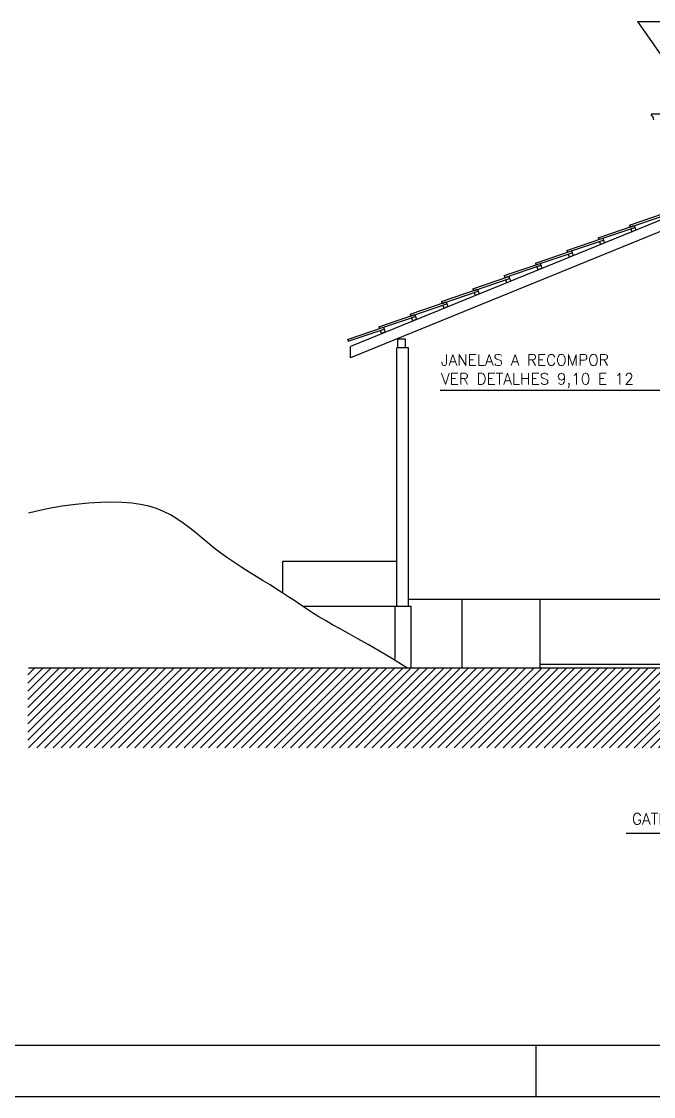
# Model space of a CAD drawing. Extents: x -1098 to 3016, y -832 to 644.
# Drawn here: x -881.6 to -758.7, y 49.5 to 258.6 of the extents above; entities that cross this region are included whole.
import ezdxf

# ---------------------------------------------------------------- set-up
doc = ezdxf.new("R2010")
doc.units = 0
doc.header["$MEASUREMENT"] = 0
for name, color, linetype in [('ESQUADRIAS', 2, 'CONTINUOUS'), ('HACHURA', 1, 'CONTINUOUS'), ('MARGEXT', 2, 'CONTINUOUS'), ('MARGINT', 6, 'CONTINUOUS'), ('PAREDES', 7, 'CONTINUOUS'), ('PISO', 1, 'CONTINUOUS'), ('TELHADO', 2, 'CONTINUOUS'), ('TERRA', 7, 'CONTINUOUS'), ('VARANDA', 1, 'CONTINUOUS')]:
    doc.layers.add(name, color=color, linetype=linetype)
doc.styles.add('ROMANS', font='romans')
doc.dimstyles.new('ISO-25', dxfattribs={"dimtxt": 10, "dimasz": 3.5, "dimexe": 1.25, "dimexo": 15, "dimgap": 5, "dimtad": 1, "dimdec": 1, "dimtxsty": 'STANDARD', "dimblk": 'DOT', "dimcen": 2.5, "dimclrd": 1, "dimclre": 1, "dimclrt": 2, "dimazin": 3, "dimtfac": 1, "dimtdec": 1, "dimtmove": 0, "dimatfit": 3})

msp = doc.modelspace()

# ---------------------------------------------------------------- hatches: boundary and pattern name
at = {"layer": 'HACHURA'}
h = msp.add_hatch(dxfattribs=at)
h.set_pattern_fill('ANSI31', color=256, scale=9, style=0)
h.set_pattern_definition([(45, (-17679.8451, -3286.2022), (-0.79549513, 0.79549513), [])])
h.paths.add_polyline_path([(-518.8, 132.877), (-519.884, 117.332), (-880.298, 117.332), (-880.298, 132.877)])

# ---------------------------------------------------------------- linework, layer by layer
at = {"layer": 'MARGEXT'}
for p, q in [((-781.5, 49.5), (-781.5, 59.5)), ((-1067.5, 49.5), (-226.5, 49.5))]:
    msp.add_line(p, q, dxfattribs=at)
at = {"layer": 'MARGINT'}
msp.add_line((-1042.5, 59.5), (-236.5, 59.5), dxfattribs=at)
at = {"layer": 'PAREDES'}
for points in [[(-761.8, 258.644), (-756.192, 258.644)], [(-761.8, 258.644), (-756.192, 250.644)], [(-759.092, 240.644), (-759.092, 240.444)], [(-756.192, 240.644), (-756.192, 240.644), (-756.192, 240.644), (-756.192, 240.644), (-759.092, 240.644)], [(-759.092, 240.444), (-759.063, 240.408), (-759.038, 240.38), (-759.016, 240.357), (-758.996, 240.339), (-758.979, 240.324), (-758.964, 240.312), (-758.951, 240.301), (-758.939, 240.291), (-758.929, 240.28), (-758.919, 240.268), (-758.91, 240.256), (-758.902, 240.243), (-758.894, 240.231), (-758.887, 240.219), (-758.881, 240.207), (-758.875, 240.195), (-758.869, 240.184), (-758.863, 240.174), (-758.857, 240.163), (-758.851, 240.152), (-758.844, 240.141), (-758.838, 240.128), (-758.83, 240.114), (-758.822, 240.099), (-758.813, 240.081), (-758.803, 240.062), (-758.793, 240.042), (-758.784, 240.021), (-758.774, 239.998), (-758.765, 239.975), (-758.757, 239.952), (-758.75, 239.929), (-758.745, 239.905), (-758.741, 239.882), (-758.738, 239.86), (-758.735, 239.837), (-758.733, 239.815), (-758.731, 239.793), (-758.728, 239.771), (-758.725, 239.749), (-758.721, 239.728), (-758.717, 239.707), (-758.711, 239.686), (-758.705, 239.665), (-758.698, 239.644), (-758.691, 239.624), (-758.683, 239.604), (-758.674, 239.585), (-758.665, 239.566), (-758.655, 239.547)], [(-806.272, 195.174), (-808.572, 195.174)], [(-808.572, 144.877), (-808.572, 195.174)], [(-806.272, 144.877), (-806.272, 195.174)], [(-808.972, 144.877), (-808.972, 134.327)], [(-808.972, 144.877), (-805.872, 144.877)], [(-805.872, 144.877), (-805.872, 132.877)]]:
    msp.add_lwpolyline(points, dxfattribs=at)
at = {"layer": 'PISO'}
msp.add_lwpolyline([(-780.792, 133.637), (-592.592, 133.637)], dxfattribs=at)
at = {"layer": 'TELHADO', "color": 5}
for points in [[(-756.192, 220.437), (-817.572, 195.391)], [(-756.192, 218.242), (-817.572, 193.197)], [(-817.572, 193.197), (-817.572, 195.391)]]:
    msp.add_lwpolyline(points, dxfattribs=at)
at = {"layer": 'TELHADO'}
for points in [[(-763.334, 219.039), (-756.351, 221.428)], [(-763.204, 218.661), (-756.222, 221.05)], [(-769.425, 216.579), (-762.442, 218.968)], [(-769.425, 216.579), (-762.442, 218.968)], [(-769.425, 216.579), (-762.442, 218.968)], [(-769.296, 216.201), (-762.313, 218.59)], [(-769.296, 216.201), (-762.313, 218.59)], [(-769.296, 216.201), (-762.313, 218.59)], [(-763.334, 219.039), (-763.184, 218.669)], [(-762.442, 218.968), (-762.313, 218.59)], [(-762.442, 218.968), (-762.313, 218.59)], [(-762.442, 218.968), (-762.313, 218.59)], [(-775.516, 214.119), (-768.533, 216.508)], [(-775.516, 214.119), (-768.533, 216.508)], [(-775.516, 214.119), (-768.533, 216.508)], [(-775.387, 213.741), (-768.404, 216.129)], [(-775.387, 213.741), (-768.404, 216.129)], [(-775.387, 213.741), (-768.404, 216.129)], [(-769.425, 216.579), (-769.275, 216.209)], [(-769.425, 216.579), (-769.275, 216.209)], [(-768.533, 216.508), (-768.404, 216.129)], [(-768.533, 216.508), (-768.404, 216.129)], [(-768.533, 216.508), (-768.404, 216.129)], [(-781.607, 211.659), (-774.625, 214.048)], [(-781.607, 211.659), (-774.625, 214.048)], [(-781.607, 211.659), (-774.625, 214.048)], [(-781.478, 211.28), (-774.495, 213.669)], [(-781.478, 211.28), (-774.495, 213.669)], [(-781.478, 211.28), (-774.495, 213.669)], [(-775.516, 214.119), (-775.367, 213.749)], [(-775.516, 214.119), (-775.367, 213.749)], [(-774.625, 214.048), (-774.495, 213.669)], [(-774.625, 214.048), (-774.495, 213.669)], [(-774.625, 214.048), (-774.495, 213.669)], [(-787.698, 209.199), (-780.716, 211.588)], [(-787.698, 209.199), (-780.716, 211.588)], [(-787.698, 209.199), (-780.716, 211.588)], [(-781.607, 211.659), (-781.458, 211.288)], [(-781.607, 211.659), (-781.458, 211.288)], [(-780.716, 211.588), (-780.586, 211.209)], [(-780.716, 211.588), (-780.586, 211.209)], [(-780.716, 211.588), (-780.586, 211.209)], [(-787.698, 209.199), (-787.549, 208.828)], [(-787.698, 209.199), (-787.549, 208.828)], [(-787.569, 208.82), (-780.586, 211.209)], [(-787.569, 208.82), (-780.586, 211.209)], [(-787.569, 208.82), (-780.586, 211.209)], [(-793.784, 206.644), (-786.801, 209.033)], [(-793.654, 206.265), (-786.672, 208.654)], [(-786.801, 209.033), (-786.672, 208.654)], [(-799.875, 204.184), (-792.892, 206.573)], [(-799.875, 204.184), (-792.892, 206.573)], [(-799.875, 204.184), (-792.892, 206.573)], [(-799.746, 203.805), (-792.763, 206.194)], [(-799.746, 203.805), (-792.763, 206.194)], [(-799.746, 203.805), (-792.763, 206.194)], [(-793.784, 206.644), (-793.634, 206.274)], [(-792.892, 206.573), (-792.763, 206.194)], [(-792.892, 206.573), (-792.763, 206.194)], [(-792.892, 206.573), (-792.763, 206.194)], [(-805.966, 201.724), (-798.983, 204.112)], [(-805.966, 201.724), (-798.983, 204.112)], [(-805.966, 201.724), (-798.983, 204.112)], [(-805.837, 201.345), (-798.854, 203.734)], [(-805.837, 201.345), (-798.854, 203.734)], [(-805.837, 201.345), (-798.854, 203.734)], [(-799.875, 204.184), (-799.725, 203.813)], [(-799.875, 204.184), (-799.725, 203.813)], [(-798.983, 204.112), (-798.854, 203.734)], [(-798.983, 204.112), (-798.854, 203.734)], [(-798.983, 204.112), (-798.854, 203.734)], [(-812.057, 199.263), (-805.075, 201.652)], [(-812.057, 199.263), (-805.075, 201.652)], [(-812.057, 199.263), (-805.075, 201.652)], [(-811.928, 198.885), (-804.945, 201.274)], [(-811.928, 198.885), (-804.945, 201.274)], [(-811.928, 198.885), (-804.945, 201.274)], [(-805.966, 201.724), (-805.817, 201.353)], [(-805.966, 201.724), (-805.817, 201.353)], [(-805.075, 201.652), (-804.945, 201.274)], [(-805.075, 201.652), (-804.945, 201.274)], [(-805.075, 201.652), (-804.945, 201.274)], [(-818.148, 196.803), (-811.166, 199.192)], [(-818.148, 196.803), (-811.166, 199.192)], [(-818.019, 196.425), (-811.036, 198.814)], [(-818.019, 196.425), (-811.036, 198.814)], [(-812.057, 199.263), (-811.908, 198.893)], [(-812.057, 199.263), (-811.908, 198.893)], [(-811.166, 199.192), (-811.036, 198.814)], [(-811.166, 199.192), (-811.036, 198.814)], [(-818.148, 196.803), (-817.999, 196.433)]]:
    msp.add_lwpolyline(points, dxfattribs=at)
at = {"layer": 'TELHADO', "color": 1}
for points in [[(-762.088, 218.033), (-762.83, 217.734), (-763.055, 218.29), (-762.313, 218.59)], [(-768.179, 215.573), (-768.921, 215.274), (-769.146, 215.83), (-768.404, 216.129)], [(-774.27, 213.113), (-775.012, 212.813), (-775.237, 213.37), (-774.495, 213.669)], [(-780.361, 210.653), (-781.103, 210.353), (-781.328, 210.909), (-780.586, 211.209)], [(-786.416, 208.104), (-787.158, 207.804), (-787.383, 208.361), (-786.641, 208.66)], [(-792.538, 205.638), (-793.28, 205.338), (-793.505, 205.895), (-792.763, 206.194)], [(-798.629, 203.178), (-799.371, 202.878), (-799.596, 203.434), (-798.854, 203.734)], [(-804.72, 200.717), (-805.462, 200.418), (-805.687, 200.974), (-804.945, 201.274)], [(-810.811, 198.257), (-811.553, 197.958), (-811.778, 198.514), (-811.036, 198.814)]]:
    msp.add_lwpolyline(points, close=True, dxfattribs=at)
at = {"layer": 'TERRA'}
for points in [[(-806.272, 146.237), (-756.192, 146.237)], [(-880.22, 132.877), (-518.8, 132.877)]]:
    msp.add_lwpolyline(points, dxfattribs=at)
at = {"layer": 'VARANDA'}
msp.add_lwpolyline([(-806.961, 195.174), (-808.359, 195.174), (-808.359, 196.913), (-806.961, 196.913)], close=True, dxfattribs=at)
for points in [[(-806.653, 132.877), (-809.436, 134.618), (-811.931, 136.126), (-814.167, 137.433), (-816.173, 138.572), (-817.978, 139.574), (-819.609, 140.472), (-821.097, 141.296), (-822.47, 142.081), (-823.755, 142.852), (-824.972, 143.617), (-826.141, 144.379), (-827.282, 145.141), (-828.413, 145.905), (-829.554, 146.673), (-830.724, 147.449), (-831.942, 148.235), (-833.222, 149.033), (-834.554, 149.847), (-835.923, 150.678), (-837.313, 151.531), (-838.71, 152.406), (-840.098, 153.307), (-841.462, 154.237), (-842.786, 155.197), (-844.06, 156.188), (-845.293, 157.196), (-846.499, 158.204), (-847.691, 159.195), (-848.883, 160.152), (-850.088, 161.059), (-851.321, 161.898), (-852.596, 162.654), (-853.925, 163.31), (-855.326, 163.866), (-856.816, 164.321), (-858.411, 164.675), (-860.129, 164.928), (-861.986, 165.079), (-863.999, 165.13), (-866.185, 165.079), (-868.549, 164.928), (-871.051, 164.675), (-873.638, 164.321), (-876.258, 163.866), (-878.86, 163.31), (-880.22, 162.957)], [(-830.724, 147.449), (-830.724, 153.664), (-809.523, 153.664), (-808.572, 153.664)], [(-826.886, 144.877), (-808.572, 144.877)], [(-795.924, 146.237), (-795.924, 132.877)], [(-780.783, 146.237), (-780.783, 132.877)], [(-780.792, 133.637), (-780.792, 132.877)]]:
    msp.add_lwpolyline(points, dxfattribs=at)

# ---------------------------------------------------------------- texts
at = {"layer": 'ESQUADRIAS', "color": 2, "style": 'ROMANS'}
for s, p in [('JANELAS A RECOMPOR', (-800.001, 191.705)), ('VER DETALHES 9,10 E 12', (-799.961, 188.033)), ('GATEIRA A REABRIR', (-762.848, 102.425))]:
    msp.add_text(s, height=2.17, dxfattribs=at).set_placement(p)

# ---------------------------------------------------------------- leaders
at = {"layer": 'ESQUADRIAS', "color": 1}
for points in [[(-722.198, 186.846), (-800.172, 186.846)], [(-714.777, 138.032), (-714.777, 100.654), (-763.97, 100.654)]]:
    msp.add_leader(points, dimstyle='ISO-25', override={"dimscale": 0.2, "dimgap": 5, "dimtad": 0, "dimlfac": 5}, dxfattribs=at)

doc.saveas('drawing.dxf')
